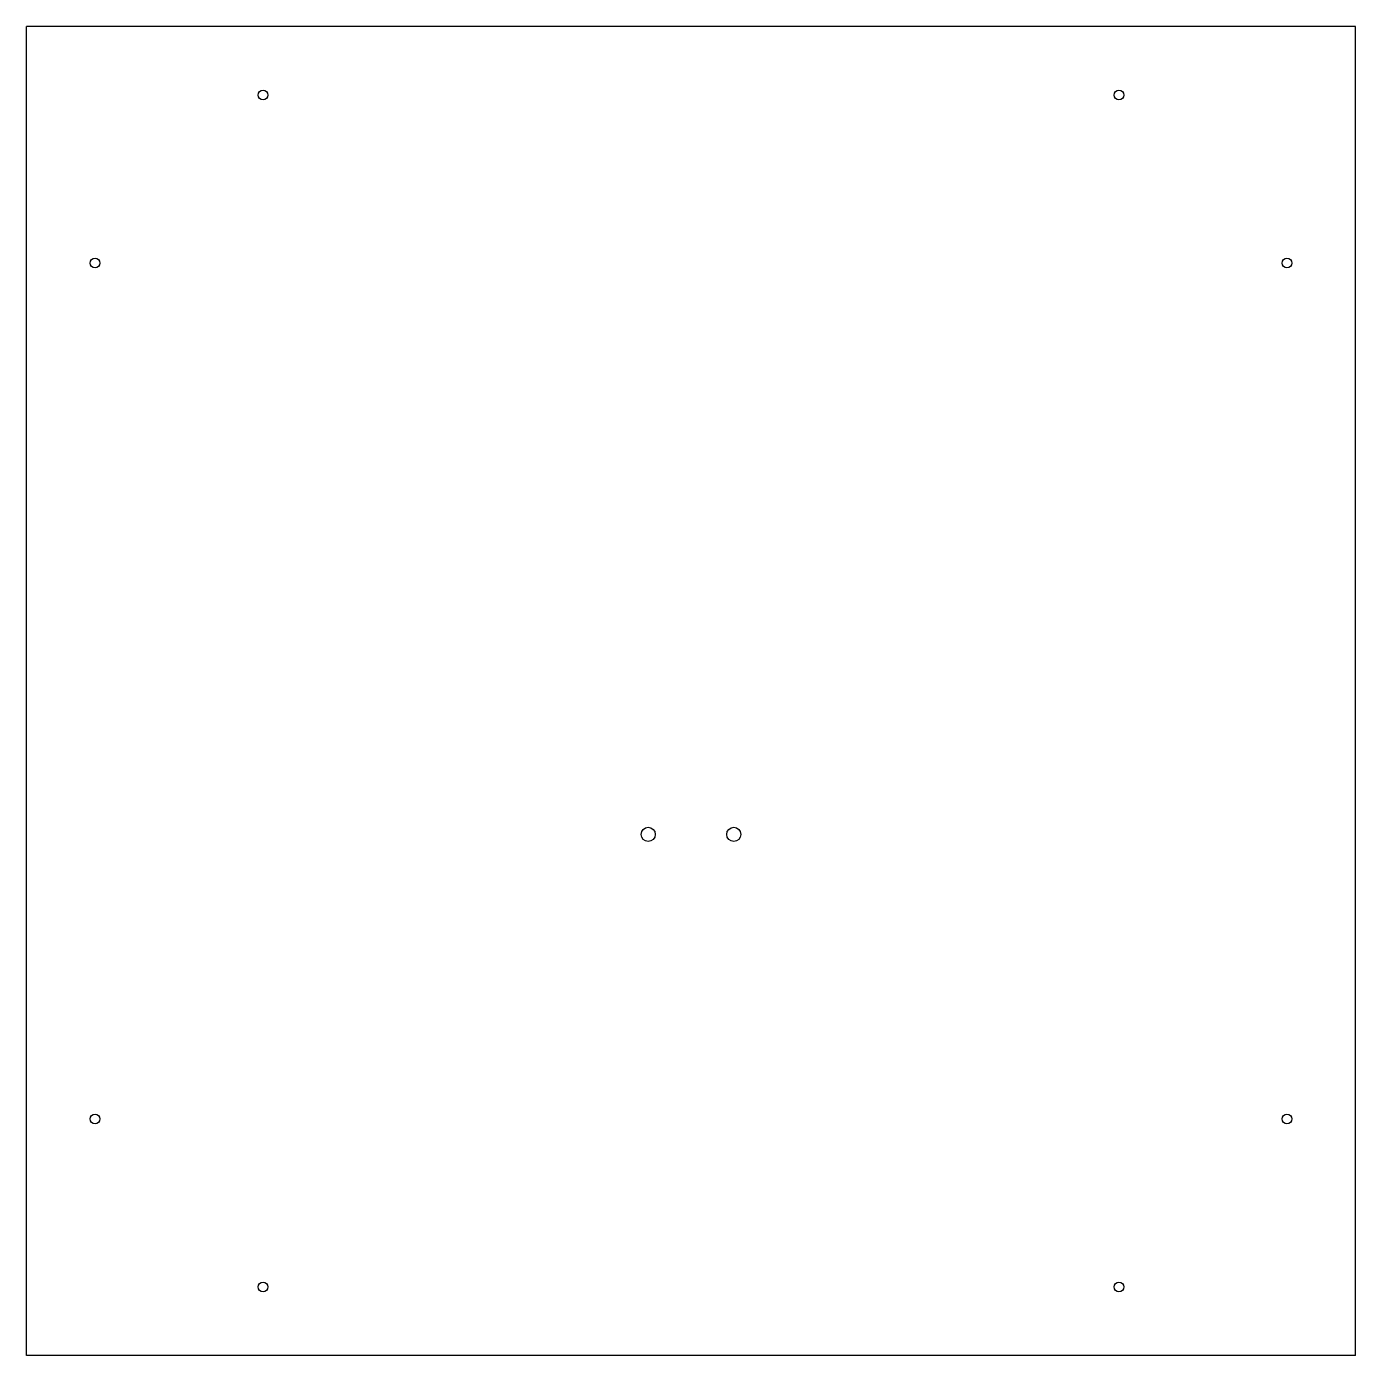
# Model space of a CAD drawing. Header units: millimetres. Extents: x -310 to 310, y -310 to 310.
import ezdxf

# ---------------------------------------------------------------- set-up
doc = ezdxf.new("R2010")
doc.units = ezdxf.units.MM

msp = doc.modelspace()

# ---------------------------------------------------------------- linework, layer by layer
for points in [[(310.5, 310.5), (-310.5, 310.5)], [(-310.5, -310.5), (-310.5, 310.5)], [(310.5, -310.5), (310.5, 310.5)], [(310.5, -310.5), (-310.5, -310.5)]]:
    msp.add_lwpolyline(points)
for centre, radius in [((-200, 278.5), 2.25), ((200, 278.5), 2.25), ((-278.5, 200), 2.25), ((278.5, 200), 2.25), ((-20, -67), 3.3), ((20, -67), 3.3), ((-278.5, -200), 2.25), ((278.5, -200), 2.25), ((-200, -278.5), 2.25), ((200, -278.5), 2.25)]:
    msp.add_circle(centre, radius)

doc.saveas('drawing.dxf')
